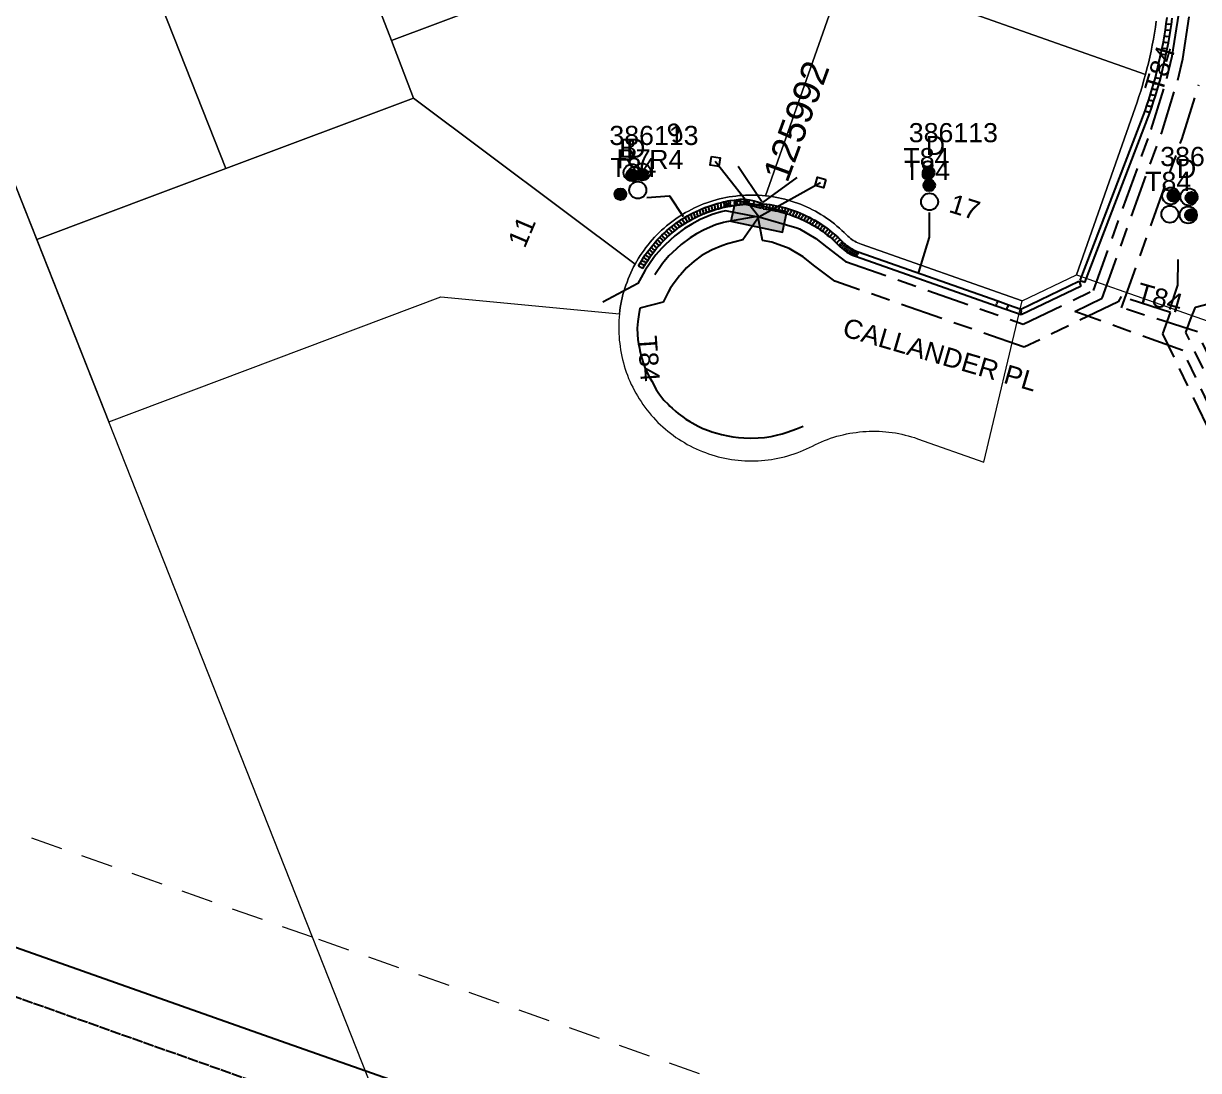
# Model space of a CAD drawing. Header units: metres. Extents: x 308616 to 310825, y 6264327 to 6267194.
# Drawn here: x 309775.9 to 309886.4, y 6266295.3 to 6266393.7 of the extents above; entities that cross this region are included whole.
import ezdxf
from ezdxf.enums import TextEntityAlignment as Align

# ---------------------------------------------------------------- set-up
doc = ezdxf.new("R2010")
doc.units = ezdxf.units.M
for name, pattern in [('Cable Exist OH', [1, 1, 0]), ('Cable Exist UG', [8.2, 4, -1.2, 1.8, -1.2]), ('Dash', [5, 3, -2]), ('DASHED', [0.75, 0.5, -0.25])]:
    doc.linetypes.add(name, pattern=pattern)
doc.layers.get('0').update_dxf_attribs({"color": 6})
for name, color, linetype in [('_User Miscellaneous9', 7, 'Continuous'), ('Mains_HV_EXT', 7, 'Continuous'), ('Mains_LV_EXT', 7, 'Continuous'), ('Mains_LV_SL_EXT', 7, 'Continuous'), ('Mains_TR_EXT', 7, 'Continuous'), ('Services_SP_EXT', 7, 'Continuous'), ('SupportsUG_SP_LV_EXT', 7, 'Continuous'), ('Trench_SP_EXT', 7, 'Continuous')]:
    doc.layers.add(name, color=color, linetype=linetype)
for name, color, linetype, lineweight in [('Cadastre Easements_SP_EXT', 7, 'Continuous', 5), ('Cadastre Land Parcels_SP_EXT', 7, 'Continuous', 5), ('Cadastre Roads_SP_EXT', 7, 'Continuous', 5)]:
    doc.layers.add(name, color=color, linetype=linetype, lineweight=lineweight)
doc.layers.add('UNKNOWN_FEATURES', color=1, linetype='DASHED', plot=False)
doc.styles.add('iecARIAL', font='arial.ttf', dxfattribs={"height": 2})
doc.styles.get("Standard").update_dxf_attribs({"font": 'arial.ttf'})
doc.linetypes.add('Cable P UG', pattern='A,6,-0.5,["P",Standard,S=1.7,R=0,X=0.5,Y=-1],-2.9', length=9.4)

# ---------------------------------------------------------------- blocks, each defined once
blk = doc.blocks.new('PILLAR_EXT')
blk.add_hatch(color=256).paths.add_polyline_path([(-2.475, 0.99), (-2.475, -0.99), (2.475, -0.99), (2.475, 0.99)])
blk.add_lwpolyline([(-2.475, -0.99), (2.475, -0.99), (2.475, 0.99), (-2.475, 0.99)], close=True)
at = {"style": 'iecARIAL', "flags": 8}
blk.add_attdef('ASSET_NUM', (1.5, 3.5), '', height=2.5, dxfattribs=at)
for tag, p, flags in [('OWNED_BY', (0, -0.2), 9), ('STATE', (0, -0.4), 9), ('SUPPORT_TYPE', (0, -0.6), 9), ('USAGE', (0, -0.8), 9), ('LEGEND', (0, -1), 9), ('LOCATION', (0, -1.2), 9), ('STREETNAME', (0, -1.8), 9), ('SUBURB', (0, -2), 1), ('NOTES', (0, -1.4), 9), ('PARENT', (0, -1.6), 9)]:
    blk.add_attdef(tag, p, '', height=0.2, dxfattribs=dict(flags=flags))
blk = doc.blocks.new('DUCT_EXT')
blk.add_circle((0, 0.8), 0.8)
at = {"flags": 1}
blk.add_attdef('Z', (0, 0), '', height=0.2, dxfattribs=at)
at = {"flags": 9}
for tag, p in [('DUCT_CODE', (0, 0)), ('XSECT_TYPE', (0, -0.2)), ('STATE', (0, -0.6)), ('FB_REFERENCE', (0, -0.4)), ('NOTES', (0, -0.8))]:
    blk.add_attdef(tag, text='', height=0.2, dxfattribs=at).set_placement(p, align=Align.MIDDLE_LEFT)
blk = doc.blocks.new('CCP_EXT')
at = {"flags": 9}
for tag, p in [('STATE', (0, -1.8)), ('LEGEND', (0, -1.4)), ('LIFE_SUPPORT', (0, -1.6)), ('NOTES', (0, -2))]:
    blk.add_attdef(tag, text='', height=0.2, dxfattribs=at).set_placement(p, align=Align.MIDDLE_LEFT)
blk.add_wipeout([(0, 0.57), (0.57, 0), (0, -0.57), (-0.57, 0)])
blk.add_lwpolyline([(-0.57, 0), (0, 0.57), (0.57, 0), (0, -0.57), (-0.57, 0)])
at = {"flags": 1}
blk.add_attdef('Z', (0, 0), '', height=0.2, dxfattribs=at)
at = {"flags": 9}
for tag, p in [('CCP_TYPE', (0, 0)), ('CONSTRUCTED_VOLTAGE', (0, -0.2)), ('OPERATING_VOLTAGE', (0, -0.6)), ('ORIENTATION', (0, -0.8)), ('OWNED_BY', (0, -1)), ('NO_PHASES', (0, -0.4)), ('USAGE', (0, -1.2))]:
    blk.add_attdef(tag, text='', height=0.2, dxfattribs=at).set_placement(p, align=Align.MIDDLE_LEFT)
blk = doc.blocks.new('CABLE_LARGE_EXT')
h = blk.add_hatch(color=256)
edge = h.paths.add_edge_path()
edge.add_arc((0, 0.55), 0.55, 0, 360)
blk.add_circle((0, 0.55), 0.55)
at = {"flags": 1}
blk.add_attdef('Z', (0, 0), '', height=0.2, dxfattribs=at)
at = {"flags": 9}
for tag, p in [('COND_CODE', (0, 0)), ('STATE', (0, -0.4)), ('XSECT_SIZE', (0, -0.6)), ('FB_REFERENCE', (0, -0.2)), ('NOTES', (0, -0.8))]:
    blk.add_attdef(tag, text='', height=0.2, dxfattribs=at).set_placement(p, align=Align.MIDDLE_LEFT)

msp = doc.modelspace()

# ---------------------------------------------------------------- linework, layer by layer
at = {"layer": '_User Miscellaneous9'}
for p, q in [((309883.39, 6266393.73), (309883.47, 6266394.3)), ((309883.87, 6266393.66), (309883.95, 6266394.24)), ((309883.22, 6266392.58), (309883.31, 6266393.15)), ((309883.31, 6266393.15), (309883.39, 6266393.73)), ((309883.31, 6266393.15), (309883.54, 6266393.12)), ((309883.39, 6266393.73), (309883.63, 6266393.69)), ((309883.78, 6266393.08), (309883.54, 6266393.12)), ((309883.87, 6266393.66), (309883.63, 6266393.69)), ((309883.69, 6266392.5), (309883.78, 6266393.08)), ((309883.78, 6266393.08), (309883.87, 6266393.66)), ((309883.01, 6266391.44), (309883.12, 6266392.01)), ((309883.12, 6266392.01), (309883.22, 6266392.58)), ((309883.12, 6266392.01), (309883.35, 6266391.97)), ((309883.22, 6266392.58), (309883.45, 6266392.54)), ((309883.59, 6266391.93), (309883.35, 6266391.97)), ((309883.69, 6266392.5), (309883.45, 6266392.54)), ((309883.48, 6266391.35), (309883.59, 6266391.93)), ((309883.59, 6266391.93), (309883.69, 6266392.5)), ((309882.36, 6266388.67), (309882.89, 6266390.89)), ((309882.83, 6266388.55), (309883.36, 6266390.78)), ((309882.89, 6266390.88), (309883.01, 6266391.44)), ((309882.89, 6266390.89), (309882.89, 6266390.88)), ((309882.89, 6266390.89), (309883.13, 6266390.83)), ((309882.89, 6266390.88), (309883.13, 6266390.83)), ((309883.01, 6266391.44), (309883.24, 6266391.4)), ((309883.36, 6266390.78), (309883.13, 6266390.83)), ((309883.36, 6266390.78), (309883.13, 6266390.83)), ((309883.48, 6266391.35), (309883.24, 6266391.4)), ((309883.36, 6266390.78), (309883.48, 6266391.35)), ((309883.36, 6266390.78), (309883.36, 6266390.78)), ((309882.22, 6266388.15), (309882.36, 6266388.67)), ((309882.36, 6266388.67), (309882.6, 6266388.61)), ((309882.83, 6266388.55), (309882.6, 6266388.61)), ((309882.68, 6266388.02), (309882.83, 6266388.55)), ((309881.91, 6266387.09), (309882.07, 6266387.62)), ((309882.07, 6266387.62), (309882.22, 6266388.15)), ((309882.07, 6266387.62), (309882.3, 6266387.55)), ((309882.22, 6266388.15), (309882.45, 6266388.08)), ((309882.53, 6266387.48), (309882.3, 6266387.55)), ((309882.37, 6266386.95), (309882.53, 6266387.48)), ((309882.68, 6266388.02), (309882.45, 6266388.08)), ((309882.53, 6266387.48), (309882.68, 6266388.02)), ((309881.57, 6266386.04), (309881.74, 6266386.56)), ((309881.74, 6266386.56), (309881.91, 6266387.09)), ((309881.74, 6266386.56), (309881.97, 6266386.49)), ((309881.91, 6266387.09), (309882.14, 6266387.02)), ((309882.2, 6266386.42), (309881.97, 6266386.49)), ((309882.02, 6266385.89), (309882.2, 6266386.42)), ((309882.37, 6266386.95), (309882.14, 6266387.02)), ((309882.2, 6266386.42), (309882.37, 6266386.95)), ((309875.29, 6266369.56), (309881.39, 6266385.52)), ((309875.74, 6266369.39), (309881.84, 6266385.36)), ((309881.39, 6266385.52), (309881.57, 6266386.04)), ((309881.39, 6266385.52), (309881.62, 6266385.44)), ((309881.57, 6266386.04), (309881.8, 6266385.96)), ((309881.84, 6266385.36), (309881.62, 6266385.44)), ((309882.02, 6266385.89), (309881.8, 6266385.96)), ((309881.84, 6266385.36), (309882.02, 6266385.89)), ((309839.15, 6266376.07), (309839.43, 6266376.2)), ((309839.43, 6266376.2), (309839.7, 6266376.32)), ((309839.43, 6266376.2), (309839.52, 6266375.98)), ((309839.7, 6266376.32), (309839.98, 6266376.43)), ((309839.7, 6266376.32), (309839.8, 6266376.1)), ((309839.98, 6266376.43), (309840.27, 6266376.54)), ((309839.98, 6266376.43), (309840.07, 6266376.21)), ((309840.16, 6266375.99), (309840.07, 6266376.21)), ((309840.27, 6266376.54), (309840.56, 6266376.64)), ((309840.27, 6266376.54), (309840.35, 6266376.31)), ((309840.43, 6266376.09), (309840.35, 6266376.31)), ((309840.43, 6266376.09), (309840.71, 6266376.18)), ((309840.56, 6266376.64), (309840.85, 6266376.73)), ((309840.56, 6266376.64), (309840.63, 6266376.41)), ((309840.71, 6266376.18), (309840.63, 6266376.41)), ((309840.71, 6266376.18), (309840.98, 6266376.27)), ((309840.85, 6266376.73), (309841.14, 6266376.81)), ((309840.85, 6266376.73), (309840.91, 6266376.5)), ((309840.98, 6266376.27), (309840.91, 6266376.5)), ((309840.98, 6266376.27), (309841.26, 6266376.35)), ((309841.14, 6266376.81), (309841.43, 6266376.89)), ((309841.14, 6266376.81), (309841.2, 6266376.58)), ((309841.26, 6266376.35), (309841.2, 6266376.58)), ((309841.26, 6266376.35), (309841.55, 6266376.43)), ((309841.43, 6266376.89), (309841.72, 6266376.96)), ((309841.43, 6266376.89), (309841.49, 6266376.66)), ((309841.55, 6266376.43), (309841.49, 6266376.66)), ((309841.55, 6266376.43), (309841.84, 6266376.49)), ((309841.72, 6266376.96), (309841.92, 6266377.02)), ((309841.72, 6266376.96), (309841.78, 6266376.73)), ((309841.84, 6266376.49), (309841.78, 6266376.73)), ((309841.84, 6266376.49), (309842.06, 6266376.56)), ((309841.92, 6266377.02), (309841.93, 6266377.02)), ((309841.92, 6266377.02), (309841.99, 6266376.79)), ((309841.93, 6266377.02), (309842.12, 6266377.07)), ((309841.93, 6266377.02), (309841.99, 6266376.79)), ((309842.06, 6266376.56), (309841.99, 6266376.79)), ((309842.05, 6266376.56), (309841.99, 6266376.79)), ((309842.05, 6266376.56), (309842.21, 6266376.6)), ((309842.06, 6266376.56), (309842.05, 6266376.56)), ((309842.12, 6266377.07), (309842.32, 6266377.1)), ((309842.12, 6266377.07), (309842.17, 6266376.83)), ((309842.21, 6266376.6), (309842.17, 6266376.83)), ((309842.21, 6266376.6), (309842.39, 6266376.62)), ((309842.32, 6266377.1), (309842.74, 6266377.14)), ((309842.32, 6266377.1), (309842.32, 6266377.1)), ((309842.32, 6266377.1), (309842.35, 6266376.86)), ((309842.32, 6266377.1), (309842.35, 6266376.86)), ((309842.39, 6266376.62), (309842.35, 6266376.86)), ((309842.38, 6266376.62), (309842.35, 6266376.86)), ((309842.38, 6266376.62), (309842.8, 6266376.66)), ((309842.39, 6266376.62), (309842.38, 6266376.62)), ((309842.74, 6266377.14), (309842.94, 6266377.17)), ((309842.74, 6266377.14), (309842.77, 6266376.9)), ((309842.8, 6266376.66), (309842.77, 6266376.9)), ((309842.8, 6266376.66), (309843.03, 6266376.7)), ((309842.94, 6266377.17), (309842.95, 6266377.17)), ((309842.94, 6266377.17), (309842.99, 6266376.94)), ((309842.95, 6266377.17), (309843.31, 6266377.22)), ((309842.95, 6266377.17), (309842.99, 6266376.94)), ((309843.03, 6266376.7), (309842.99, 6266376.94)), ((309843.02, 6266376.7), (309842.99, 6266376.94)), ((309843.02, 6266376.7), (309843.34, 6266376.74)), ((309843.03, 6266376.7), (309843.02, 6266376.7)), ((309843.31, 6266377.22), (309843.67, 6266377.22)), ((309843.31, 6266377.22), (309843.33, 6266376.98)), ((309843.34, 6266376.74), (309843.33, 6266376.98)), ((309843.34, 6266376.74), (309843.68, 6266376.74)), ((309843.67, 6266377.22), (309843.68, 6266377.22)), ((309843.67, 6266377.22), (309843.67, 6266376.98)), ((309843.68, 6266377.22), (309843.67, 6266376.98)), ((309843.68, 6266376.74), (309843.67, 6266376.98)), ((309843.67, 6266376.74), (309843.67, 6266376.98)), ((309843.68, 6266376.74), (309843.67, 6266376.74)), ((309843.67, 6266376.74), (309843.76, 6266376.74)), ((309843.68, 6266377.22), (309843.78, 6266377.22)), ((309843.75, 6266376.74), (309843.77, 6266376.98)), ((309843.76, 6266376.74), (309843.75, 6266376.74)), ((309843.75, 6266376.74), (309843.9, 6266376.73)), ((309843.76, 6266376.74), (309843.77, 6266376.98)), ((309843.78, 6266377.22), (309843.77, 6266376.98)), ((309843.78, 6266377.22), (309843.77, 6266376.98)), ((309843.78, 6266377.22), (309843.78, 6266377.22)), ((309843.78, 6266377.22), (309843.97, 6266377.2)), ((309843.9, 6266376.73), (309843.93, 6266376.96)), ((309843.9, 6266376.73), (309844.05, 6266376.7)), ((309843.97, 6266377.2), (309843.93, 6266376.96)), ((309843.97, 6266377.2), (309844.14, 6266377.17)), ((309844.05, 6266376.7), (309844.1, 6266376.93)), ((309844.05, 6266376.7), (309844.1, 6266376.93)), ((309844.05, 6266376.7), (309844.05, 6266376.7)), ((309844.05, 6266376.7), (309844.5, 6266376.59)), ((309844.14, 6266377.17), (309844.1, 6266376.93)), ((309844.15, 6266377.17), (309844.1, 6266376.93)), ((309844.14, 6266377.17), (309844.15, 6266377.17)), ((309844.15, 6266377.17), (309844.61, 6266377.06)), ((309844.5, 6266376.59), (309844.55, 6266376.83)), ((309844.5, 6266376.59), (309845.31, 6266376.37)), ((309844.61, 6266377.06), (309844.55, 6266376.83)), ((309844.61, 6266377.06), (309845.44, 6266376.83)), ((309845.31, 6266376.37), (309845.38, 6266376.6)), ((309845.44, 6266376.83), (309845.38, 6266376.6)), ((309845.45, 6266376.32), (309845.47, 6266376.56)), ((309845.45, 6266376.32), (309845.73, 6266376.29)), ((309845.5, 6266376.8), (309845.47, 6266376.56)), ((309845.5, 6266376.8), (309845.8, 6266376.76)), ((309845.73, 6266376.29), (309845.76, 6266376.52)), ((309845.73, 6266376.29), (309846.02, 6266376.25)), ((309845.8, 6266376.76), (309845.76, 6266376.52)), ((309845.8, 6266376.76), (309846.09, 6266376.72)), ((309846.02, 6266376.25), (309846.06, 6266376.48)), ((309846.02, 6266376.25), (309846.3, 6266376.2)), ((309846.09, 6266376.72), (309846.06, 6266376.48)), ((309846.09, 6266376.72), (309846.39, 6266376.67)), ((309846.3, 6266376.2), (309846.35, 6266376.43)), ((309846.3, 6266376.2), (309846.59, 6266376.14)), ((309846.39, 6266376.67), (309846.35, 6266376.43)), ((309846.39, 6266376.67), (309846.68, 6266376.61)), ((309846.59, 6266376.14), (309846.63, 6266376.38)), ((309846.68, 6266376.61), (309846.63, 6266376.38)), ((309846.68, 6266376.61), (309846.98, 6266376.55)), ((309846.87, 6266376.08), (309846.92, 6266376.32)), ((309846.98, 6266376.55), (309846.92, 6266376.32)), ((309846.98, 6266376.55), (309847.27, 6266376.48)), ((309847.15, 6266376.01), (309847.21, 6266376.25)), ((309847.27, 6266376.48), (309847.21, 6266376.25)), ((309847.27, 6266376.48), (309847.56, 6266376.4)), ((309847.56, 6266376.4), (309847.49, 6266376.17)), ((309847.56, 6266376.4), (309847.84, 6266376.32)), ((309847.84, 6266376.32), (309847.77, 6266376.09)), ((309847.84, 6266376.32), (309848.13, 6266376.22)), ((309848.13, 6266376.22), (309848.05, 6266376)), ((309848.13, 6266376.22), (309848.41, 6266376.12)), ((309837.32, 6266375), (309837.57, 6266375.17)), ((309837.57, 6266375.17), (309837.82, 6266375.34)), ((309837.57, 6266375.17), (309837.71, 6266374.97)), ((309837.82, 6266375.34), (309838.08, 6266375.5)), ((309837.82, 6266375.34), (309837.95, 6266375.13)), ((309838.08, 6266374.93), (309837.95, 6266375.13)), ((309838.08, 6266375.5), (309838.34, 6266375.65)), ((309838.08, 6266375.5), (309838.21, 6266375.29)), ((309838.08, 6266374.93), (309838.33, 6266375.09)), ((309838.33, 6266375.09), (309838.21, 6266375.29)), ((309838.33, 6266375.09), (309838.58, 6266375.23)), ((309838.34, 6266375.65), (309838.61, 6266375.8)), ((309838.34, 6266375.65), (309838.46, 6266375.44)), ((309838.58, 6266375.23), (309838.46, 6266375.44)), ((309838.58, 6266375.23), (309838.84, 6266375.38)), ((309838.61, 6266375.8), (309838.88, 6266375.94)), ((309838.61, 6266375.8), (309838.72, 6266375.59)), ((309838.84, 6266375.38), (309838.72, 6266375.59)), ((309838.84, 6266375.38), (309839.1, 6266375.51)), ((309838.88, 6266375.94), (309839.15, 6266376.07)), ((309838.88, 6266375.94), (309838.99, 6266375.72)), ((309839.1, 6266375.51), (309838.99, 6266375.72)), ((309839.1, 6266375.51), (309839.36, 6266375.64)), ((309839.15, 6266376.07), (309839.25, 6266375.86)), ((309839.36, 6266375.64), (309839.25, 6266375.86)), ((309839.36, 6266375.64), (309839.62, 6266375.76)), ((309839.62, 6266375.76), (309839.52, 6266375.98)), ((309839.62, 6266375.76), (309839.89, 6266375.88)), ((309839.89, 6266375.88), (309839.8, 6266376.1)), ((309839.89, 6266375.88), (309840.16, 6266375.99)), ((309840.16, 6266375.99), (309840.43, 6266376.09)), ((309846.59, 6266376.14), (309846.87, 6266376.08)), ((309846.87, 6266376.08), (309847.15, 6266376.01)), ((309847.15, 6266376.01), (309847.42, 6266375.94)), ((309847.42, 6266375.94), (309847.49, 6266376.17)), ((309847.42, 6266375.94), (309847.7, 6266375.86)), ((309847.7, 6266375.86), (309847.77, 6266376.09)), ((309847.7, 6266375.86), (309847.97, 6266375.77)), ((309847.97, 6266375.77), (309848.05, 6266376)), ((309847.97, 6266375.77), (309848.25, 6266375.67)), ((309848.25, 6266375.67), (309848.33, 6266375.9)), ((309848.25, 6266375.67), (309848.51, 6266375.57)), ((309848.41, 6266376.12), (309848.33, 6266375.9)), ((309848.41, 6266376.12), (309848.69, 6266376.02)), ((309848.51, 6266375.57), (309848.6, 6266375.79)), ((309848.51, 6266375.57), (309848.78, 6266375.46)), ((309848.69, 6266376.02), (309848.6, 6266375.79)), ((309848.69, 6266376.02), (309848.97, 6266375.9)), ((309848.78, 6266375.46), (309848.87, 6266375.68)), ((309848.78, 6266375.46), (309849.05, 6266375.35)), ((309848.97, 6266375.9), (309848.87, 6266375.68)), ((309848.97, 6266375.9), (309849.24, 6266375.78)), ((309849.05, 6266375.35), (309849.14, 6266375.56)), ((309849.05, 6266375.35), (309849.31, 6266375.22)), ((309849.24, 6266375.78), (309849.14, 6266375.56)), ((309849.24, 6266375.78), (309849.51, 6266375.66)), ((309849.31, 6266375.22), (309849.41, 6266375.44)), ((309849.31, 6266375.22), (309849.56, 6266375.1)), ((309849.51, 6266375.66), (309849.41, 6266375.44)), ((309849.51, 6266375.66), (309849.78, 6266375.52)), ((309849.56, 6266375.1), (309849.67, 6266375.31)), ((309849.56, 6266375.1), (309849.82, 6266374.96)), ((309849.78, 6266375.52), (309849.67, 6266375.31)), ((309849.78, 6266375.52), (309850.05, 6266375.38)), ((309849.82, 6266374.96), (309849.93, 6266375.17)), ((309850.05, 6266375.38), (309849.93, 6266375.17)), ((309850.05, 6266375.38), (309850.31, 6266375.24)), ((309850.31, 6266375.24), (309850.19, 6266375.03)), ((309850.31, 6266375.24), (309850.57, 6266375.08)), ((309850.57, 6266375.08), (309850.44, 6266374.88)), ((309850.57, 6266375.08), (309850.82, 6266374.92)), ((309835.93, 6266373.83), (309836.15, 6266374.04)), ((309836.15, 6266374.04), (309836.37, 6266374.24)), ((309836.15, 6266374.04), (309836.31, 6266373.86)), ((309836.37, 6266374.24), (309836.6, 6266374.44)), ((309836.37, 6266374.24), (309836.53, 6266374.06)), ((309836.69, 6266373.88), (309836.53, 6266374.06)), ((309836.6, 6266374.44), (309836.84, 6266374.63)), ((309836.6, 6266374.44), (309836.76, 6266374.26)), ((309836.69, 6266373.88), (309836.91, 6266374.07)), ((309836.91, 6266374.07), (309836.76, 6266374.26)), ((309836.84, 6266374.63), (309837.08, 6266374.82)), ((309836.84, 6266374.63), (309836.99, 6266374.44)), ((309836.91, 6266374.07), (309837.14, 6266374.26)), ((309837.14, 6266374.26), (309836.99, 6266374.44)), ((309837.08, 6266374.82), (309837.32, 6266375)), ((309837.08, 6266374.82), (309837.22, 6266374.63)), ((309837.14, 6266374.26), (309837.37, 6266374.43)), ((309837.37, 6266374.43), (309837.22, 6266374.63)), ((309837.32, 6266375), (309837.46, 6266374.8)), ((309837.37, 6266374.43), (309837.6, 6266374.61)), ((309837.6, 6266374.61), (309837.46, 6266374.8)), ((309837.6, 6266374.61), (309837.84, 6266374.77)), ((309837.84, 6266374.77), (309837.71, 6266374.97)), ((309837.84, 6266374.77), (309838.08, 6266374.93)), ((309849.82, 6266374.96), (309850.07, 6266374.82)), ((309850.07, 6266374.82), (309850.19, 6266375.03)), ((309850.07, 6266374.82), (309850.32, 6266374.67)), ((309850.32, 6266374.67), (309850.44, 6266374.88)), ((309850.32, 6266374.67), (309850.56, 6266374.52)), ((309850.56, 6266374.52), (309850.69, 6266374.72)), ((309850.56, 6266374.52), (309850.8, 6266374.36)), ((309850.82, 6266374.92), (309850.69, 6266374.72)), ((309850.8, 6266374.36), (309850.94, 6266374.56)), ((309850.8, 6266374.36), (309851.04, 6266374.2)), ((309850.82, 6266374.92), (309851.07, 6266374.76)), ((309851.07, 6266374.76), (309850.94, 6266374.56)), ((309851.04, 6266374.2), (309851.18, 6266374.39)), ((309851.04, 6266374.2), (309851.27, 6266374.03)), ((309851.07, 6266374.76), (309851.32, 6266374.59)), ((309851.32, 6266374.59), (309851.18, 6266374.39)), ((309851.27, 6266374.03), (309851.41, 6266374.22)), ((309851.27, 6266374.03), (309851.49, 6266373.85)), ((309851.32, 6266374.59), (309851.56, 6266374.41)), ((309851.56, 6266374.41), (309851.41, 6266374.22)), ((309851.49, 6266373.85), (309851.64, 6266374.04)), ((309851.56, 6266374.41), (309851.79, 6266374.22)), ((309851.79, 6266374.22), (309851.64, 6266374.04)), ((309851.79, 6266374.22), (309852.03, 6266374.04)), ((309852.03, 6266374.04), (309851.87, 6266373.85)), ((309852.03, 6266374.04), (309852.25, 6266373.84)), ((309834.91, 6266372.71), (309835.1, 6266372.94)), ((309835.1, 6266372.94), (309835.3, 6266373.17)), ((309835.1, 6266372.94), (309835.28, 6266372.79)), ((309835.3, 6266373.17), (309835.5, 6266373.4)), ((309835.3, 6266373.17), (309835.48, 6266373.02)), ((309835.66, 6266372.86), (309835.48, 6266373.02)), ((309835.5, 6266373.4), (309835.71, 6266373.62)), ((309835.5, 6266373.4), (309835.68, 6266373.23)), ((309835.66, 6266372.86), (309835.85, 6266373.07)), ((309835.85, 6266373.07), (309835.68, 6266373.23)), ((309835.71, 6266373.62), (309835.93, 6266373.83)), ((309835.71, 6266373.62), (309835.88, 6266373.45)), ((309835.85, 6266373.07), (309836.05, 6266373.28)), ((309836.05, 6266373.28), (309835.88, 6266373.45)), ((309835.93, 6266373.83), (309836.09, 6266373.66)), ((309836.05, 6266373.28), (309836.26, 6266373.49)), ((309836.26, 6266373.49), (309836.09, 6266373.66)), ((309836.26, 6266373.49), (309836.47, 6266373.69)), ((309836.47, 6266373.69), (309836.31, 6266373.86)), ((309836.47, 6266373.69), (309836.69, 6266373.88)), ((309851.49, 6266373.85), (309851.72, 6266373.67)), ((309851.72, 6266373.67), (309851.87, 6266373.85)), ((309851.72, 6266373.67), (309851.94, 6266373.48)), ((309851.94, 6266373.48), (309852.09, 6266373.66)), ((309851.94, 6266373.48), (309852.15, 6266373.29)), ((309852.25, 6266373.84), (309852.09, 6266373.66)), ((309852.15, 6266373.29), (309852.31, 6266373.46)), ((309852.15, 6266373.29), (309852.36, 6266373.09)), ((309852.25, 6266373.84), (309852.48, 6266373.64)), ((309852.48, 6266373.64), (309852.31, 6266373.46)), ((309852.36, 6266373.09), (309852.53, 6266373.26)), ((309852.36, 6266373.09), (309852.57, 6266372.87)), ((309852.48, 6266373.64), (309852.69, 6266373.43)), ((309852.69, 6266373.43), (309852.53, 6266373.26)), ((309852.57, 6266372.87), (309852.74, 6266373.05)), ((309852.57, 6266372.87), (309852.71, 6266372.74)), ((309852.69, 6266373.43), (309852.91, 6266373.22)), ((309852.71, 6266372.74), (309852.87, 6266372.92)), ((309852.91, 6266373.22), (309852.74, 6266373.05)), ((309853.03, 6266373.1), (309852.87, 6266372.92)), ((309852.91, 6266373.22), (309853.03, 6266373.1)), ((309853.17, 6266372.98), (309853.01, 6266372.79)), ((309853.03, 6266373.1), (309853.17, 6266372.98)), ((309853.31, 6266372.86), (309853.16, 6266372.67)), ((309853.17, 6266372.98), (309853.31, 6266372.86)), ((309853.31, 6266372.86), (309853.45, 6266372.76)), ((309834.2, 6266371.73), (309834.36, 6266371.98)), ((309834.36, 6266371.98), (309834.54, 6266372.23)), ((309834.36, 6266371.98), (309834.56, 6266371.84)), ((309834.54, 6266372.23), (309834.72, 6266372.47)), ((309834.54, 6266372.23), (309834.73, 6266372.09)), ((309834.76, 6266371.71), (309834.56, 6266371.84)), ((309834.72, 6266372.47), (309834.91, 6266372.71)), ((309834.72, 6266372.47), (309834.91, 6266372.33)), ((309834.93, 6266371.95), (309834.73, 6266372.09)), ((309834.76, 6266371.71), (309834.93, 6266371.95)), ((309834.91, 6266372.71), (309835.09, 6266372.56)), ((309835.1, 6266372.18), (309834.91, 6266372.33)), ((309834.93, 6266371.95), (309835.1, 6266372.18)), ((309835.28, 6266372.41), (309835.09, 6266372.56)), ((309835.1, 6266372.18), (309835.28, 6266372.41)), ((309835.47, 6266372.64), (309835.28, 6266372.79)), ((309835.28, 6266372.41), (309835.47, 6266372.64)), ((309835.47, 6266372.64), (309835.66, 6266372.86)), ((309852.71, 6266372.74), (309852.86, 6266372.61)), ((309852.86, 6266372.61), (309853.01, 6266372.79)), ((309852.86, 6266372.61), (309853.01, 6266372.48)), ((309853.01, 6266372.48), (309853.16, 6266372.67)), ((309853.01, 6266372.48), (309853.17, 6266372.37)), ((309853.17, 6266372.37), (309853.31, 6266372.56)), ((309853.17, 6266372.37), (309853.34, 6266372.25)), ((309853.45, 6266372.76), (309853.31, 6266372.56)), ((309853.34, 6266372.25), (309853.47, 6266372.46)), ((309853.34, 6266372.25), (309853.51, 6266372.15)), ((309853.45, 6266372.76), (309853.6, 6266372.66)), ((309853.6, 6266372.66), (309853.47, 6266372.46)), ((309853.51, 6266372.15), (309853.63, 6266372.36)), ((309853.51, 6266372.15), (309853.69, 6266372.05)), ((309853.6, 6266372.66), (309853.75, 6266372.57)), ((309853.75, 6266372.57), (309853.63, 6266372.36)), ((309853.69, 6266372.05), (309853.8, 6266372.27)), ((309853.69, 6266372.05), (309853.87, 6266371.97)), ((309853.75, 6266372.57), (309853.91, 6266372.48)), ((309853.91, 6266372.48), (309853.8, 6266372.27)), ((309853.87, 6266371.97), (309853.97, 6266372.18)), ((309853.87, 6266371.97), (309854.06, 6266371.89)), ((309853.91, 6266372.48), (309854.07, 6266372.4)), ((309854.07, 6266372.4), (309853.97, 6266372.18)), ((309854.06, 6266371.89), (309854.15, 6266372.11)), ((309854.06, 6266371.89), (309854.23, 6266371.82)), ((309854.07, 6266372.4), (309854.23, 6266372.33)), ((309854.23, 6266372.33), (309854.15, 6266372.11)), ((309854.23, 6266372.33), (309854.4, 6266372.27)), ((309854.23, 6266371.82), (309854.32, 6266372.05)), ((309854.23, 6266371.82), (309867.38, 6266367.2)), ((309854.4, 6266372.27), (309854.32, 6266372.05)), ((309854.4, 6266372.27), (309867.54, 6266367.66)), ((309833.73, 6266370.95), (309833.88, 6266371.21)), ((309833.73, 6266370.95), (309833.94, 6266370.83)), ((309833.88, 6266371.21), (309834.03, 6266371.47)), ((309833.88, 6266371.21), (309834.09, 6266371.09)), ((309834.15, 6266370.71), (309833.94, 6266370.83)), ((309834.03, 6266371.47), (309834.2, 6266371.73)), ((309834.03, 6266371.47), (309834.24, 6266371.35)), ((309834.29, 6266370.97), (309834.09, 6266371.09)), ((309834.15, 6266370.71), (309834.29, 6266370.97)), ((309834.2, 6266371.73), (309834.4, 6266371.6)), ((309834.44, 6266371.22), (309834.24, 6266371.35)), ((309834.29, 6266370.97), (309834.44, 6266371.22)), ((309834.6, 6266371.47), (309834.4, 6266371.6)), ((309834.44, 6266371.22), (309834.6, 6266371.47)), ((309834.6, 6266371.47), (309834.76, 6266371.71)), ((309875.29, 6266369.56), (309875.52, 6266369.48)), ((309869.71, 6266366.89), (309875.17, 6266369.51)), ((309869.74, 6266366.37), (309875.38, 6266369.08)), ((309875.17, 6266369.51), (309875.27, 6266369.29)), ((309875.38, 6266369.08), (309875.27, 6266369.29)), ((309875.74, 6266369.39), (309875.52, 6266369.48)), ((309867.38, 6266367.2), (309867.46, 6266367.43)), ((309867.54, 6266367.66), (309867.46, 6266367.43)), ((309867.54, 6266367.66), (309868.53, 6266367.3)), ((309867.38, 6266367.2), (309868.38, 6266366.85)), ((309868.38, 6266366.85), (309868.45, 6266367.08)), ((309868.38, 6266366.85), (309868.45, 6266367.08)), ((309868.38, 6266366.85), (309868.38, 6266366.85)), ((309868.38, 6266366.85), (309869.74, 6266366.37)), ((309868.53, 6266367.3), (309868.45, 6266367.08)), ((309868.53, 6266367.3), (309868.45, 6266367.08)), ((309868.53, 6266367.3), (309868.53, 6266367.3)), ((309868.53, 6266367.3), (309869.71, 6266366.89)), ((309869.71, 6266366.89), (309869.72, 6266366.63)), ((309869.74, 6266366.37), (309869.72, 6266366.63))]:
    msp.add_line(p, q, dxfattribs=at)
for points in [[(309834.5, 6266377.37), (309836.65, 6266377.53), (309837.92, 6266375.59)], [(309861.08, 6266375.97), (309861.07, 6266373.65), (309860.07, 6266370.37)], [(309884.46, 6266371.54), (309884.45, 6266369.13), (309883.7, 6266366.85)]]:
    msp.add_lwpolyline(points, dxfattribs=at)
at = {"layer": 'Cadastre Land Parcels_SP_EXT', "linetype": 'Continuous'}
for points in [[(309625.08, 6266538.46), (309606.24, 6266531.37), (309676.99, 6266352.28), (309685.2, 6266331.5), (309691.51, 6266315.54), (309774.2, 6266106.36), (309845.66, 6266132.93), (309868.99, 6266140.98), (309817.6, 6266271), (309803.06, 6266307.79), (309774.62, 6266379.76), (309698.98, 6266351.38), (309625.08, 6266538.46)], [(309831.54, 6266400.05), (309820.29, 6266429.09), (309799.22, 6266421.19), (309810.48, 6266392.14), (309831.54, 6266400.05)], [(309812.57, 6266386.74), (309810.48, 6266392.14), (309799.22, 6266421.19), (309781.33, 6266414.48), (309794.91, 6266380.11), (309812.57, 6266386.74)], [(309794.91, 6266380.11), (309781.33, 6266414.48), (309763.53, 6266407.81), (309774.62, 6266379.76), (309777.12, 6266373.42), (309794.91, 6266380.11)], [(309874.94, 6266370.12), (309880.47, 6266385.83), (309880.65, 6266386.35), (309880.82, 6266386.87), (309880.98, 6266387.39), (309881.14, 6266387.91), (309881.29, 6266388.44), (309881.44, 6266388.96), (309853.21, 6266398.93), (309845.68, 6266377.54), (309845.99, 6266377.51), (309846.29, 6266377.46), (309846.6, 6266377.41), (309846.9, 6266377.35), (309847.2, 6266377.29), (309847.5, 6266377.22), (309847.8, 6266377.14), (309848.1, 6266377.05), (309848.39, 6266376.95), (309848.68, 6266376.85), (309848.97, 6266376.74), (309849.26, 6266376.62), (309849.54, 6266376.5), (309849.82, 6266376.37), (309850.09, 6266376.23), (309850.37, 6266376.09), (309850.64, 6266375.93), (309850.9, 6266375.78), (309851.16, 6266375.61), (309851.42, 6266375.44), (309851.67, 6266375.27), (309851.92, 6266375.08), (309852.16, 6266374.89), (309852.4, 6266374.7), (309852.64, 6266374.5), (309852.87, 6266374.29), (309853.09, 6266374.08), (309853.31, 6266373.86), (309853.43, 6266373.75), (309853.55, 6266373.64), (309853.67, 6266373.54), (309853.8, 6266373.44), (309853.94, 6266373.35), (309854.08, 6266373.27), (309854.22, 6266373.19), (309854.37, 6266373.12), (309854.52, 6266373.05), (309854.67, 6266373), (309869.84, 6266367.67), (309874.94, 6266370.12)], [(309832.36, 6266368.55), (309832.44, 6266368.85), (309832.54, 6266369.14), (309832.65, 6266369.43), (309832.76, 6266369.72), (309832.87, 6266370.01), (309833, 6266370.29), (309833.13, 6266370.57), (309833.27, 6266370.85), (309833.41, 6266371.12), (309812.57, 6266386.74), (309794.91, 6266380.11), (309777.12, 6266373.42), (309783.08, 6266358.35), (309783.9, 6266356.28), (309815.14, 6266368.04), (309831.94, 6266366.43), (309831.98, 6266366.74), (309832.02, 6266367.04), (309832.07, 6266367.35), (309832.13, 6266367.65), (309832.2, 6266367.95), (309832.27, 6266368.25), (309832.36, 6266368.55)]]:
    msp.add_lwpolyline(points, close=True, dxfattribs=at)
for points in [[(309831.54, 6266400.05), (309810.48, 6266392.14), (309812.57, 6266386.74), (309833.41, 6266371.12), (309833.57, 6266371.39), (309833.73, 6266371.66), (309833.89, 6266371.92), (309834.07, 6266372.18), (309834.25, 6266372.44), (309834.43, 6266372.69), (309834.63, 6266372.94), (309834.82, 6266373.18), (309835.03, 6266373.41), (309835.24, 6266373.64), (309835.45, 6266373.87), (309835.68, 6266374.09), (309835.9, 6266374.31), (309836.13, 6266374.51), (309836.37, 6266374.72), (309836.61, 6266374.91), (309836.86, 6266375.1), (309837.11, 6266375.29), (309837.37, 6266375.47), (309837.63, 6266375.64), (309837.9, 6266375.8), (309838.16, 6266375.96), (309838.44, 6266376.11), (309838.72, 6266376.26), (309839, 6266376.4), (309839.28, 6266376.53), (309839.56, 6266376.65), (309839.85, 6266376.77), (309840.15, 6266376.88), (309840.44, 6266376.98), (309840.74, 6266377.07), (309841.04, 6266377.16), (309841.34, 6266377.24), (309841.65, 6266377.31), (309841.95, 6266377.38), (309842.26, 6266377.43), (309842.57, 6266377.48), (309842.88, 6266377.52), (309843.19, 6266377.56), (309843.5, 6266377.58), (309843.81, 6266377.6), (309844.12, 6266377.61), (309844.43, 6266377.61), (309844.75, 6266377.61), (309845.06, 6266377.59), (309845.37, 6266377.57), (309845.68, 6266377.54), (309853.21, 6266398.93)], [(309853.21, 6266398.93), (309881.44, 6266388.96), (309881.57, 6266389.49), (309881.57, 6266389.49), (309881.7, 6266390.02), (309881.83, 6266390.58), (309881.96, 6266391.14), (309882.07, 6266391.7), (309882.18, 6266392.27), (309882.28, 6266392.83), (309882.37, 6266393.4), (309882.45, 6266393.97)]]:
    msp.add_lwpolyline(points, dxfattribs=at)
at = {"layer": 'Cadastre Roads_SP_EXT', "linetype": 'Continuous'}
msp.add_lwpolyline([(309882.45, 6266393.97), (309882.37, 6266393.4), (309882.28, 6266392.83), (309882.18, 6266392.27), (309882.07, 6266391.7), (309881.96, 6266391.14), (309881.83, 6266390.58), (309881.7, 6266390.02), (309881.57, 6266389.49), (309881.44, 6266388.96), (309881.29, 6266388.44), (309881.14, 6266387.91), (309880.98, 6266387.39), (309880.82, 6266386.87), (309880.65, 6266386.35), (309880.47, 6266385.83), (309874.94, 6266370.12), (309889.55, 6266364.97)], dxfattribs=at)
at = {"layer": 'Mains_HV_EXT', "linetype": 'Cable Exist UG'}
msp.add_lwpolyline([(309889.84, 6266357.41), (309886.31, 6266364.75), (309879.18, 6266367.01), (309884.88, 6266382.93), (309886.44, 6266387.99)], dxfattribs=at)
at = {"layer": 'Mains_LV_EXT', "linetype": 'Cable Exist UG'}
for points in [[(309915.71, 6266349.42), (309914.15, 6266348.68), (309914.15, 6266348.68), (309913.08, 6266348.16), (309889.12, 6266356.6), (309885.23, 6266364.68), (309885.66, 6266365.89), (309886.13, 6266367.05), (309888.38, 6266367.67), (309888.38, 6266367.67), (309890.43, 6266373.48), (309893.04, 6266380.68), (309894.41, 6266385.12), (309895.46, 6266389.74), (309896.33, 6266397.07), (309896.39, 6266399.27), (309896.38, 6266400.55), (309896.18, 6266404.57)], [(309845.09, 6266375.58), (309843.56, 6266373.4), (309843.56, 6266373.4), (309842.11, 6266373.02), (309841.56, 6266372.85), (309840.67, 6266372.47), (309840.12, 6266372.18), (309839.64, 6266371.89), (309838.96, 6266371.38), (309838.25, 6266370.75), (309838.05, 6266370.55), (309837.67, 6266370.1), (309837.59, 6266370.02), (309836.99, 6266369.23), (309836.72, 6266368.82), (309836.53, 6266368.49), (309836.06, 6266367.52), (309833.87, 6266366.98), (309833.87, 6266366.98), (309833.75, 6266366.36), (309833.72, 6266366.17), (309833.66, 6266365.71), (309833.62, 6266365.09), (309833.65, 6266364.5), (309833.68, 6266364.01), (309833.73, 6266363.63), (309833.81, 6266363.2), (309833.85, 6266362.99), (309834.02, 6266362.32), (309834.2, 6266361.75), (309834.37, 6266361.31), (309834.7, 6266360.58), (309834.98, 6266360.1), (309835.39, 6266359.33), (309835.65, 6266358.93), (309835.92, 6266358.57), (309836.12, 6266358.32), (309836.51, 6266357.93), (309836.68, 6266357.76), (309836.89, 6266357.56), (309837.23, 6266357.25), (309837.46, 6266357.06), (309837.68, 6266356.9), (309837.89, 6266356.74), (309838.18, 6266356.54), (309838.55, 6266356.31), (309838.78, 6266356.17), (309839.33, 6266355.88), (309839.79, 6266355.66), (309840.41, 6266355.42), (309840.64, 6266355.34), (309841.11, 6266355.2), (309841.54, 6266355.08), (309842.12, 6266354.96), (309842.62, 6266354.87), (309843.14, 6266354.81), (309843.65, 6266354.77), (309844.29, 6266354.75), (309844.98, 6266354.76), (309845.57, 6266354.81), (309846.22, 6266354.89), (309846.71, 6266355.01), (309847.25, 6266355.15), (309847.71, 6266355.3), (309848.6, 6266355.61), (309849.22, 6266355.86)], [(309915.61, 6266349.47), (309914.34, 6266345.6), (309914.34, 6266345.6), (309887.68, 6266354.98), (309883.06, 6266364.56), (309883.78, 6266366.56), (309879.15, 6266368.07), (309879.15, 6266368.07), (309878.87, 6266367.56), (309870.01, 6266363.3), (309852.21, 6266369.51), (309850.2, 6266371.03), (309849.23, 6266371.8), (309847.92, 6266372.59), (309846.27, 6266373.17), (309845.41, 6266373.33), (309844.95, 6266375.69)]]:
    msp.add_lwpolyline(points, dxfattribs=at)
at = {"layer": 'Mains_LV_SL_EXT', "linetype": 'Cable Exist UG'}
msp.add_lwpolyline([(309845.05, 6266375.62), (309842.02, 6266375.09), (309842.02, 6266375.09), (309841.72, 6266375.04), (309840.96, 6266374.8), (309839.9, 6266374.35), (309839.2, 6266373.97), (309838.59, 6266373.59), (309837.75, 6266372.96), (309836.89, 6266372.18), (309836.6, 6266371.88), (309836.14, 6266371.35), (309835.98, 6266371.16), (309835.26, 6266370.12)], dxfattribs=at)
at = {"layer": 'Services_SP_EXT'}
msp.add_lwpolyline([(309844.99, 6266375.53), (309841.93, 6266376.12), (309841.93, 6266376.12), (309841.51, 6266376.04), (309840.66, 6266375.79), (309839.52, 6266375.3), (309838.75, 6266374.88), (309838.06, 6266374.46), (309837.14, 6266373.79), (309836.23, 6266372.94), (309835.89, 6266372.59), (309835.37, 6266371.98), (309835.18, 6266371.74), (309834.36, 6266370.54), (309833.97, 6266369.86), (309833.67, 6266369.29), (309830.38, 6266367.55)], dxfattribs=at)
at = {"layer": 'Trench_SP_EXT', "linetype": 'Cable Exist UG'}
for points in [[(309845.32, 6266376.97), (309842.8, 6266380.73)], [(309845.42, 6266376.92), (309849.28, 6266379.73)]]:
    msp.add_lwpolyline(points, dxfattribs=at)
at = {"layer": 'UNKNOWN_FEATURES'}
msp.add_lwpolyline([(309839.89, 6266375.85), (309840.17, 6266375.97), (309840.44, 6266376.07), (309840.71, 6266376.16), (309840.99, 6266376.25), (309841.27, 6266376.33), (309841.55, 6266376.4), (309841.83, 6266376.47), (309842.12, 6266376.53), (309842.4, 6266376.58), (309842.69, 6266376.63), (309842.98, 6266376.67), (309843.27, 6266376.7), (309843.56, 6266376.72), (309843.85, 6266376.74), (309844.14, 6266376.75), (309844.43, 6266376.75), (309844.72, 6266376.74), (309845.01, 6266376.73), (309845.3, 6266376.71), (309845.6, 6266376.68)], dxfattribs=at)

# ---------------------------------------------------------------- block references
at = {"layer": '_User Miscellaneous9'}
for name, p in [('DUCT_EXT', (309833.13, 6266378.92)), ('CABLE_LARGE_EXT', (309833.13, 6266378.92)), ('DUCT_EXT', (309834.08, 6266378.99)), ('CABLE_LARGE_EXT', (309834.08, 6266378.99)), ('CABLE_LARGE_EXT', (309861.02, 6266379.18)), ('DUCT_EXT', (309833.66, 6266377.28)), ('CABLE_LARGE_EXT', (309861.08, 6266377.98)), ('CABLE_LARGE_EXT', (309832.03, 6266377.14))]:
    msp.add_blockref(name, p, dxfattribs=at)
for name, p, rotation in [('DUCT_EXT', (309861.91, 6266376.98), 90.0000000000002), ('DUCT_EXT', (309884.61, 6266377.52), 89.6048629538125), ('CABLE_LARGE_EXT', (309884.61, 6266377.52), 88.40885973621401), ('DUCT_EXT', (309886.31, 6266377.38), 85.55261513882606), ('CABLE_LARGE_EXT', (309886.31, 6266377.38), 92.60964069055993), ('DUCT_EXT', (309884.53, 6266375.8), 89.09372571084668), ('DUCT_EXT', (309886.26, 6266375.72), 88.876697291155), ('CABLE_LARGE_EXT', (309886.26, 6266375.72), 89.33605226553699)]:
    msp.add_blockref(name, p, dxfattribs=dict(at, rotation=rotation))
at = {"layer": 'SupportsUG_SP_LV_EXT'}
ref = msp.add_blockref('PILLAR_EXT', (309845.06, 6266375.6), dxfattribs=dict(at, rotation=347.8448014824194))
ref.add_attrib('ASSET_NUM', '125992', dxfattribs={"layer": '0', "height": 2.5, "rotation": 69.8472, "style": 'iecARIAL'}).set_placement((309846.56, 6266379.1), align=Align.MIDDLE_LEFT)

# ---------------------------------------------------------------- texts
at = {"layer": '_User Miscellaneous9'}
for s, p in [('386113', (309830.99, 6266382.32)), ('386113', (309859.16, 6266382.58)), ('B', (309831.92, 6266381.12)), ('D', (309832.57, 6266381.11)), ('D', (309860.76, 6266381.38)), ('R7', (309831.66, 6266380.11)), ('R4', (309834.74, 6266380.06)), ('T84', (309858.65, 6266380.23)), ('386112', (309882.82, 6266380.34)), ('T84', (309831.08, 6266379.31)), ('T84', (309858.71, 6266379.04)), ('D', (309884.39, 6266379.2)), ('T84', (309881.4, 6266378))]:
    msp.add_text(s, height=1.8, dxfattribs=at).set_placement(p)
at = {"layer": 'Cadastre Land Parcels_SP_EXT'}
for s, rotation, p in [('9', 21.3643, (309836.88, 6266382.37)), ('17', 342.6548, (309862.83, 6266376.04)), ('11', 67.0041, (309823.03, 6266372.53))]:
    msp.add_text(s, height=1.8, rotation=rotation, dxfattribs=at).set_placement(p)
at = {"layer": 'Cadastre Roads_SP_EXT'}
msp.add_text('CALLANDER PL', height=1.8, rotation=343.7708, dxfattribs=at).set_placement((309852.81, 6266364.38))
at = {"layer": 'Mains_LV_EXT'}
for rotation, p in [(73.4045, (309883.01, 6266387.14)), (344.1214, (309880.44, 6266367.67)), (273.9946, (309833.65, 6266364.32))]:
    msp.add_text('T84', height=1.8, rotation=rotation, dxfattribs=at).set_placement(p)

# ---------------------------------------------------------------- next in the draw order: block references
at = {"layer": 'Services_SP_EXT'}
for p, rotation in [((309840.94, 6266380.77), 305.844801544374), ((309850.86, 6266378.8), 209.8448017609519)]:
    msp.add_blockref('CCP_EXT', p, dxfattribs=dict(at, rotation=rotation))

# ---------------------------------------------------------------- next in the draw order: block references
for p, rotation in [((309840.94, 6266380.77), 305.844801544374), ((309850.86, 6266378.8), 209.8448017609519)]:
    msp.add_blockref('CCP_EXT', p, dxfattribs=dict(at, rotation=rotation))

# ---------------------------------------------------------------- next in the draw order: linework, layer by layer
at = {"layer": 'Cadastre Easements_SP_EXT', "linetype": 'Dash'}
msp.add_lwpolyline([(310074.02, 6266211.62), (310051.36, 6266220.14), (309929.07, 6266263.33), (309803.06, 6266307.79), (309676.99, 6266352.28), (309559.32, 6266393.82), (309546.73, 6266398.29), (309534.15, 6266402.78), (309424.86, 6266441.32), (309394.53, 6266451.95), (309351.06, 6266435.64), (309351.06, 6266435.64), (309439.35, 6266404.67), (309548.65, 6266366.09), (309561.22, 6266361.6), (309573.82, 6266357.12), (309666.33, 6266324.43), (309691.51, 6266315.54), (309817.6, 6266271), (309943.62, 6266226.48), (310029.33, 6266196.18), (310159.03, 6266150.78)], dxfattribs=at)
at = {"layer": 'Cadastre Roads_SP_EXT', "linetype": 'Continuous'}
msp.add_lwpolyline([(309869.84, 6266367.67), (309854.67, 6266373), (309854.52, 6266373.05), (309854.37, 6266373.12), (309854.22, 6266373.19), (309854.08, 6266373.27), (309853.94, 6266373.35), (309853.8, 6266373.44), (309853.67, 6266373.54), (309853.55, 6266373.64), (309853.43, 6266373.75), (309853.31, 6266373.86), (309853.09, 6266374.08), (309852.87, 6266374.29), (309852.64, 6266374.5), (309852.4, 6266374.7), (309852.16, 6266374.89), (309851.92, 6266375.08), (309851.67, 6266375.27), (309851.42, 6266375.44), (309851.16, 6266375.61), (309850.9, 6266375.78), (309850.64, 6266375.93), (309850.37, 6266376.09), (309850.09, 6266376.23), (309849.82, 6266376.37), (309849.54, 6266376.5), (309849.26, 6266376.62), (309848.97, 6266376.74), (309848.68, 6266376.85), (309848.39, 6266376.95), (309848.1, 6266377.05), (309847.8, 6266377.14), (309847.5, 6266377.22), (309847.2, 6266377.29), (309846.9, 6266377.35), (309846.6, 6266377.41), (309846.29, 6266377.46), (309845.99, 6266377.51), (309845.68, 6266377.54), (309845.37, 6266377.57), (309845.06, 6266377.59), (309844.75, 6266377.61), (309844.43, 6266377.61), (309844.12, 6266377.61), (309843.81, 6266377.6), (309843.5, 6266377.58), (309843.19, 6266377.56), (309842.88, 6266377.52), (309842.57, 6266377.48), (309842.26, 6266377.43), (309841.95, 6266377.38), (309841.65, 6266377.31), (309841.34, 6266377.24), (309841.04, 6266377.16), (309840.74, 6266377.07), (309840.44, 6266376.98), (309840.15, 6266376.88), (309839.85, 6266376.77), (309839.56, 6266376.65), (309839.28, 6266376.53), (309839, 6266376.4), (309838.72, 6266376.26), (309838.44, 6266376.11), (309838.16, 6266375.96), (309837.9, 6266375.8), (309837.63, 6266375.64), (309837.37, 6266375.47), (309837.11, 6266375.29), (309836.86, 6266375.1), (309836.61, 6266374.91), (309836.37, 6266374.72), (309836.13, 6266374.51), (309835.9, 6266374.31), (309835.68, 6266374.09), (309835.45, 6266373.87), (309835.24, 6266373.64), (309835.03, 6266373.41), (309834.82, 6266373.18), (309834.63, 6266372.94), (309834.43, 6266372.69), (309834.25, 6266372.44), (309834.07, 6266372.18), (309833.89, 6266371.92), (309833.73, 6266371.66), (309833.57, 6266371.39), (309833.41, 6266371.12), (309833.27, 6266370.85), (309833.13, 6266370.57), (309833, 6266370.29), (309832.87, 6266370.01), (309832.76, 6266369.72), (309832.65, 6266369.43), (309832.54, 6266369.14), (309832.44, 6266368.85), (309832.36, 6266368.55), (309832.27, 6266368.25), (309832.2, 6266367.95), (309832.13, 6266367.65), (309832.07, 6266367.35), (309832.02, 6266367.04), (309831.98, 6266366.74), (309831.94, 6266366.43), (309831.91, 6266366.12), (309831.89, 6266365.81), (309831.88, 6266365.5), (309831.87, 6266365.19), (309831.87, 6266364.89), (309831.88, 6266364.58), (309831.9, 6266364.27), (309831.92, 6266363.96), (309831.96, 6266363.65), (309832, 6266363.35), (309832.04, 6266363.04), (309832.1, 6266362.74), (309832.16, 6266362.43), (309832.23, 6266362.13), (309832.31, 6266361.83), (309832.39, 6266361.54), (309832.48, 6266361.24), (309832.58, 6266360.95), (309832.69, 6266360.66), (309832.8, 6266360.37), (309832.92, 6266360.09), (309833.05, 6266359.8), (309833.19, 6266359.53), (309833.33, 6266359.25), (309833.48, 6266358.98), (309833.63, 6266358.71), (309833.8, 6266358.44), (309833.97, 6266358.18), (309834.15, 6266357.92), (309834.33, 6266357.66), (309834.52, 6266357.41), (309834.72, 6266357.16), (309834.92, 6266356.92), (309835.13, 6266356.69), (309835.34, 6266356.46), (309835.56, 6266356.23), (309835.79, 6266356.01), (309836.02, 6266355.8), (309836.26, 6266355.59), (309836.5, 6266355.39), (309836.74, 6266355.2), (309837, 6266355.01), (309837.25, 6266354.82), (309837.51, 6266354.65), (309837.78, 6266354.48), (309838.05, 6266354.32), (309838.32, 6266354.16), (309838.6, 6266354.01), (309838.88, 6266353.87), (309839.16, 6266353.74), (309839.45, 6266353.61), (309839.74, 6266353.49), (309840.04, 6266353.38), (309840.33, 6266353.27), (309840.63, 6266353.17), (309840.93, 6266353.08), (309841.24, 6266353), (309841.54, 6266352.93), (309841.85, 6266352.86), (309842.16, 6266352.8), (309842.47, 6266352.75), (309842.78, 6266352.7), (309843.1, 6266352.67), (309843.41, 6266352.64), (309843.72, 6266352.62), (309844.04, 6266352.61), (309844.35, 6266352.6), (309844.67, 6266352.61), (309844.98, 6266352.62), (309845.3, 6266352.64), (309845.61, 6266352.67), (309845.92, 6266352.7), (309846.23, 6266352.74), (309846.54, 6266352.8), (309846.85, 6266352.85), (309847.16, 6266352.92), (309847.47, 6266353), (309847.77, 6266353.08), (309848.07, 6266353.17), (309848.37, 6266353.26), (309848.67, 6266353.37), (309848.96, 6266353.48), (309849.26, 6266353.6), (309849.54, 6266353.73), (309849.83, 6266353.86), (309850.11, 6266354), (309850.39, 6266354.14), (309850.67, 6266354.28), (309850.95, 6266354.4), (309851.23, 6266354.52), (309851.52, 6266354.63), (309851.81, 6266354.73), (309852.11, 6266354.83), (309852.4, 6266354.92), (309852.7, 6266355), (309853, 6266355.07), (309853.3, 6266355.14), (309853.6, 6266355.2), (309853.91, 6266355.25), (309854.21, 6266355.29), (309854.52, 6266355.33), (309854.83, 6266355.36), (309855.14, 6266355.38), (309855.44, 6266355.39), (309855.75, 6266355.4), (309856.06, 6266355.4), (309856.37, 6266355.39), (309856.68, 6266355.37), (309856.99, 6266355.35), (309857.29, 6266355.32), (309857.6, 6266355.28), (309857.9, 6266355.23), (309858.21, 6266355.18), (309858.51, 6266355.11), (309858.81, 6266355.04), (309859.11, 6266354.97), (309859.41, 6266354.88), (309859.7, 6266354.79), (309859.99, 6266354.69), (309866.23, 6266352.5), (309869.84, 6266367.67)], close=True, dxfattribs=at)
at = {"layer": 'Mains_HV_EXT', "linetype": 'Cable Exist UG'}
msp.add_lwpolyline([(309888.41, 6266355.78), (309884.94, 6266362.98), (309874.77, 6266366.66), (309877.34, 6266367.91), (309877.34, 6266367.91), (309882.96, 6266383.51), (309884.47, 6266388.42), (309884.93, 6266390.44), (309885.7, 6266395.32), (309885.9, 6266398.85), (309885.81, 6266402.16), (309885.49, 6266405.34), (309884.91, 6266408.66), (309884.05, 6266412.12), (309882.72, 6266416.14), (309880.93, 6266420.68), (309879.35, 6266424.8), (309847.4, 6266505.73), (309831.98, 6266544.56), (309824.41, 6266563.9), (309815.82, 6266585.75), (309815.82, 6266585.75), (309808.89, 6266603.67)], dxfattribs=at)
at = {"layer": 'Mains_HV_EXT', "linetype": 'Cable P UG'}
msp.add_lwpolyline([(310825.07, 6265935.77), (310824.95, 6265935.82), (310575.32, 6266023.92), (310381.71, 6266092.75), (310196.87, 6266158.16), (310011.9, 6266223.56), (309800.05, 6266298.02), (309581.62, 6266375.21), (309349.07, 6266457.76), (309145.99, 6266530.57)], dxfattribs=at)
at = {"layer": 'Mains_LV_EXT', "linetype": 'Cable Exist UG'}
msp.add_lwpolyline([(309844.95, 6266375.6), (309848.63, 6266374.52), (309848.63, 6266374.52), (309848.88, 6266374.44), (309850.42, 6266373.52), (309851.46, 6266372.7), (309853.22, 6266371.36), (309869.92, 6266365.48), (309876.54, 6266368.64), (309881.98, 6266383.78), (309883.45, 6266388.56), (309883.95, 6266390.67), (309883.95, 6266390.67), (309884.7, 6266395.4), (309884.9, 6266398.83), (309884.82, 6266402.04), (309884.51, 6266405.17), (309883.93, 6266408.5), (309883.01, 6266412.16), (309881.72, 6266416), (309879.96, 6266420.46), (309878.5, 6266424.3)], dxfattribs=at)
at = {"layer": 'Mains_TR_EXT', "linetype": 'Cable Exist OH'}
msp.add_lwpolyline([(309146.06, 6266530.51), (309342.78, 6266454.14), (309579.86, 6266371.56), (309798.02, 6266294.07), (310380.24, 6266088.99), (310823.63, 6265931.81)], dxfattribs=at)
at = {"layer": 'Services_SP_EXT'}
for points in [[(309845.05, 6266375.56), (309840.94, 6266380.77)], [(309845.05, 6266375.56), (309850.86, 6266378.8)]]:
    msp.add_lwpolyline(points, dxfattribs=at)

doc.saveas('drawing.dxf')
